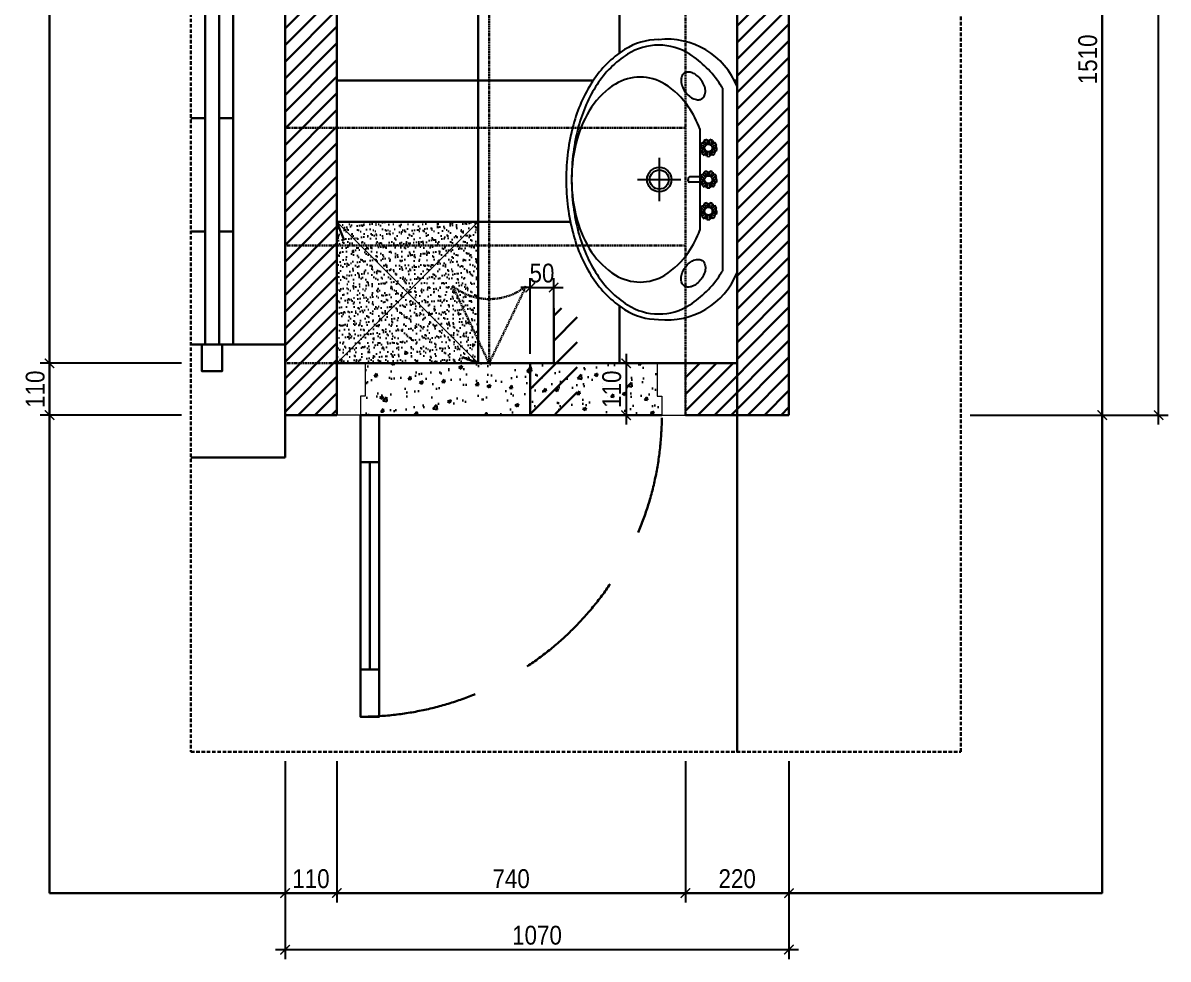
# Model space of a CAD drawing. Header units: millimetres. Extents: x -82962 to 19744, y -138000 to 4535.
# Drawn here: x -9465 to -7034, y -58790 to -56803 of the extents above; entities that cross this region are included whole.
import ezdxf

# ---------------------------------------------------------------- set-up
doc = ezdxf.new("R2010")
doc.units = ezdxf.units.MM
doc.header["$LTSCALE"] = 1000
doc.header["$MEASUREMENT"] = 0
doc.header["$PDMODE"] = 3
doc.linetypes.add('HIDDEN', pattern=[0.375, 0.25, -0.125])
doc.layers.get('0').update_dxf_attribs({"lineweight": 30})
doc.layers.get('DEFPOINTS').update_dxf_attribs({"color": 4, "lineweight": 30})
for name, color, linetype in [('DIM KT', 9, 'Continuous'), ('net-vatlieu', 250, 'Continuous'), ('WC', 8, 'Continuous')]:
    doc.layers.add(name, color=color, linetype=linetype)
for name, color, linetype, lineweight in [('I-SITE-BOUNDARY', 10, 'HIDDEN', 15), ('NOITHAT', 156, 'Continuous', 5), ('THAY', 4, 'Continuous', 30)]:
    doc.layers.add(name, color=color, linetype=linetype, lineweight=lineweight)
doc.styles.add('ARIAL', font='arial.ttf', dxfattribs={"width": 0.85})
doc.dimstyles.new('DIM 1-100', dxfattribs={"dimscale": 0, "dimtxt": 2, "dimasz": 1, "dimexe": 1, "dimexo": 1, "dimgap": 0.5, "dimtad": 1, "dimdec": 4, "dimrnd": 1, "dimdsep": 46, "dimtxsty": 'ARIAL', "dimblk1": 'ARCHTICK', "dimblk2": 'ARCHTICK', "dimsah": 1, "dimcen": 2, "dimdle": 1, "dimclrd": 9, "dimclre": 9, "dimclrt": 1, "dimadec": 0, "dimazin": 0, "dimtfac": 1, "dimtdec": 4, "dimtix": 1, "dimtmove": 2, "dimatfit": 3, "dimldrblk": 'DOT', "dimfxl": 1, "dimtvp": 1, "dimtolj": 1, "dimarcsym": 0})

# ---------------------------------------------------------------- blocks, each defined once
blk = doc.blocks.new('*U6')
blk.add_line((70, -100), (70, -540))
for points in [[(50, 0), (50, -640), (90, -640), (90, 0)], [(50, -100), (90, -100), (90, -540), (50, -540)]]:
    blk.add_lwpolyline(points, close=True)
at = {"linetype": 'HIDDEN'}
blk.add_arc((50, 0), 640, 270, 0, dxfattribs=at)
at = {"layer": 'I-SITE-BOUNDARY', "linetype": 'ByBlock'}
for points in [[(0, 110), (60, 110), (60, 40), (50, 40), (50, 0), (0, 0)], [(740, 110), (680, 110), (680, 40), (690, 40), (690, 0), (740, 0)]]:
    blk.add_lwpolyline(points, close=True, dxfattribs=at)
blk = doc.blocks.new('CR')
at = {"layer": 'WC'}
blk.add_line((-118, 218), (-118, 218), dxfattribs=at)
at = {"layer": 'WC', "color": 9}
for p, q in [((0, 197.4), (0, -197.4)), ((-104.1, 2.6), (-104.1, 0)), ((-104.1, -2.6), (-104.1, 0)), ((-79.1, 5.5), (-101.2, 5.5)), ((-79.1, -5.5), (-101.2, -5.5))]:
    blk.add_line(p, q, dxfattribs=at)
at = {"layer": 'WC', "color": 251}
for p, q in [((-31.4, 194.2), (-31.4, -194.2)), ((-79.1, 107.4), (-79.1, -107.4)), ((-62.1, 76.3), (-62.1, 76.3)), ((-165.4, 46), (-165.4, -46)), ((-211.4, 0), (-119.3, 0))]:
    blk.add_line(p, q, dxfattribs=at)
at = {"layer": 'WC', "color": 9}
for points in [[(-166.8, 296.9, 0.143178), (-239.1, 275.7, 0.107175), (-307.2, 208, 0.078334), (-347.8, 116.7, 0.065639), (-363.2, 0)], [(-363.2, 0, 0.065639), (-347.8, -116.7, 0.078334), (-307.2, -208, 0.107175), (-239.1, -275.7, 0.143178), (-166.8, -296.9)]]:
    blk.add_lwpolyline(points, format="xyb", dxfattribs=at)
at = {"layer": 'WC', "color": 251}
for points in [[(-31.4, 194.2, 0.007157), (-36.1, 201.7, 0.107175), (-100.7, 266, 0.143178), (-166.8, 285.3, 0.143178), (-232.8, 266, 0.107175), (-297.5, 201.7, 0.078334), (-336.6, 113.7, 0.065639), (-351.6, 0)], [(-79.1, 107.4, 0.056362), (-103.1, 153.9, 0.107106), (-153.7, 202.7, 0.13951), (-206, 217.6, 0.13951), (-258.4, 202.7, 0.107106), (-309, 153.9, 0.079984), (-339.8, 86.6, 0.067673), (-351.6, 0)], [(-69.1, 68.5, 0.287577), (-69.5, 69.6, 0.063305), (-73.7, 71.9, 0.023946), (-77.8, 73.2)], [(-74.7, 78.6, 0.023946), (-71.5, 75.7, 0.063305), (-67.4, 73.3, 0.287577), (-66.3, 73.4)], [(-66.3, 73.4, 0.287577), (-65.9, 74.5, 0.063305), (-67.7, 78.9, 0.023946), (-69.9, 82.6)], [(-64.1, 84.7, 0.023946), (-63.5, 80.4, 0.063305), (-61.9, 75.9, 0.287577), (-61, 75.3)], [(-61, 75.3, 0.287577), (-60, 75.9, 0.063305), (-58.5, 80.4, 0.023946), (-57.9, 84.7)], [(-52.1, 82.6, 0.023946), (-54.3, 78.9, 0.063305), (-56, 74.5, 0.287577), (-55.7, 73.4)], [(-55.7, 73.4, 0.287577), (-54.6, 73.3, 0.063305), (-50.5, 75.7, 0.023946), (-47.3, 78.6)], [(-44.2, 73.2, 0.023946), (-48.3, 71.9, 0.063305), (-52.5, 69.6, 0.287577), (-52.9, 68.5)], [(-78.9, 67.1, 0.023946), (-74.5, 67, 0.063305), (-69.8, 67.7, 0.287577), (-69.1, 68.5)], [(-68.1, 63, 0.287577), (-69.1, 63.5, 0.063305), (-73.8, 62.6, 0.023946), (-77.8, 61)], [(-74.7, 55.6, 0.023946), (-71.3, 58.3, 0.063305), (-68.1, 61.9, 0.287577), (-68.1, 63)], [(-63.8, 59.4, 0.287577), (-64.9, 59.2, 0.063305), (-67.9, 55.4, 0.023946), (-69.9, 51.6)], [(-64.1, 49.5, 0.023946), (-63.2, 53.7, 0.063305), (-63.1, 58.5, 0.287577), (-63.8, 59.4)], [(-58.2, 59.4, 0.287577), (-58.9, 58.5, 0.063305), (-58.7, 53.7, 0.023946), (-57.9, 49.5)], [(-52, 51.6, 0.023946), (-54.1, 55.4, 0.063305), (-57.1, 59.2, 0.287577), (-58.2, 59.4)], [(-53.9, 63, 0.287577), (-53.8, 61.9, 0.063305), (-50.7, 58.3, 0.023946), (-47.3, 55.6)], [(-44.2, 61, 0.023946), (-48.2, 62.6, 0.063305), (-52.9, 63.5, 0.287577), (-53.9, 63)], [(-52.9, 68.5, 0.287577), (-52.1, 67.7, 0.063305), (-47.4, 67, 0.023946), (-43.1, 67.1)], [(-351.6, 0, 0.065639), (-336.6, -113.7, 0.078334), (-297.5, -201.7, 0.107175), (-232.8, -266, 0.143178), (-166.8, -285.3, 0.143178), (-100.7, -266, 0.107175), (-36.1, -201.7, 0.007157), (-31.4, -194.2)], [(-351.6, 0, 0.067673), (-339.8, -86.6, 0.079984), (-309, -153.9, 0.107106), (-258.4, -202.7, 0.13951), (-206, -217.6, 0.13951), (-153.7, -202.7, 0.107106), (-103.1, -153.9, 0.056362), (-79.1, -107.4)], [(-78.9, 0, 0.023946), (-74.5, -0.1, 0.063305), (-69.8, 0.6, 0.287577), (-69.1, 1.4)], [(-69.1, 1.4, 0.287577), (-69.5, 2.5, 0.063305), (-73.7, 4.8, 0.023946), (-77.8, 6.1)], [(-74.7, 11.5, 0.023946), (-71.5, 8.6, 0.063305), (-67.4, 6.1, 0.287577), (-66.3, 6.3)], [(-66.3, 6.3, 0.287577), (-65.9, 7.4, 0.063305), (-67.7, 11.8, 0.023946), (-69.9, 15.5)], [(-64.1, 17.6, 0.023946), (-63.5, 13.3, 0.063305), (-61.9, 8.8, 0.287577), (-61, 8.2)], [(-61, 8.2, 0.287577), (-60, 8.8, 0.063305), (-58.5, 13.3, 0.023946), (-57.9, 17.6)], [(-52.1, 15.5, 0.023946), (-54.3, 11.8, 0.063305), (-56, 7.4, 0.287577), (-55.7, 6.3)], [(-55.7, 6.3, 0.287577), (-54.6, 6.1, 0.063305), (-50.5, 8.6, 0.023946), (-47.3, 11.5)], [(-44.2, 6.1, 0.023946), (-48.3, 4.8, 0.063305), (-52.5, 2.5, 0.287577), (-52.9, 1.4)], [(-52.9, 1.4, 0.287577), (-52.1, 0.6, 0.063305), (-47.4, -0.1, 0.023946), (-43.1, 0)], [(-68.1, -4.1, 0.287577), (-69.1, -3.6, 0.063305), (-73.8, -4.5, 0.023946), (-77.8, -6.1)], [(-74.7, -11.5, 0.023946), (-71.3, -8.8, 0.063305), (-68.1, -5.2, 0.287577), (-68.1, -4.1)], [(-63.8, -7.7, 0.287577), (-64.9, -8, 0.063305), (-67.9, -11.7, 0.023946), (-69.9, -15.5)], [(-64.1, -17.6, 0.023946), (-63.2, -13.4, 0.063305), (-63.1, -8.6, 0.287577), (-63.8, -7.7)], [(-58.2, -7.7, 0.287577), (-58.9, -8.6, 0.063305), (-58.7, -13.4, 0.023946), (-57.9, -17.6)], [(-52, -15.5, 0.023946), (-54.1, -11.7, 0.063305), (-57.1, -8, 0.287577), (-58.2, -7.7)], [(-53.9, -4.1, 0.287577), (-53.8, -5.2, 0.063305), (-50.7, -8.8, 0.023946), (-47.3, -11.5)], [(-44.2, -6.1, 0.023946), (-48.2, -4.5, 0.063305), (-52.9, -3.6, 0.287577), (-53.9, -4.1)], [(-78.9, -67.1, 0.023946), (-74.5, -67.2, 0.063305), (-69.8, -66.5, 0.287577), (-69.1, -65.7)], [(-69.1, -65.7, 0.287577), (-69.5, -64.6, 0.063305), (-73.7, -62.4, 0.023946), (-77.8, -61)], [(-68.1, -71.2, 0.287577), (-69.1, -70.7, 0.063305), (-73.8, -71.6, 0.023946), (-77.8, -73.2)], [(-74.7, -55.6, 0.023946), (-71.5, -58.5, 0.063305), (-67.4, -61, 0.287577), (-66.3, -60.8)], [(-74.7, -78.6, 0.023946), (-71.3, -75.9, 0.063305), (-68.1, -72.4, 0.287577), (-68.1, -71.2)], [(-66.3, -60.8, 0.287577), (-65.9, -59.7, 0.063305), (-67.7, -55.3, 0.023946), (-69.9, -51.6)], [(-64.1, -49.5, 0.023946), (-63.5, -53.8, 0.063305), (-61.9, -58.3, 0.287577), (-61, -58.9)], [(-61, -58.9, 0.287577), (-60, -58.3, 0.063305), (-58.5, -53.8, 0.023946), (-57.9, -49.5)], [(-52.1, -51.6, 0.023946), (-54.3, -55.3, 0.063305), (-56, -59.7, 0.287577), (-55.7, -60.8)], [(-55.7, -60.8, 0.287577), (-54.6, -61, 0.063305), (-50.5, -58.5, 0.023946), (-47.3, -55.6)], [(-53.9, -71.2, 0.287577), (-53.8, -72.4, 0.063305), (-50.7, -75.9, 0.023946), (-47.3, -78.6)], [(-44.2, -73.2, 0.023946), (-48.2, -71.6, 0.063305), (-52.9, -70.7, 0.287577), (-53.9, -71.2)], [(-44.2, -61, 0.023946), (-48.3, -62.4, 0.063305), (-52.5, -64.6, 0.287577), (-52.9, -65.7)], [(-52.9, -65.7, 0.287577), (-52.1, -66.5, 0.063305), (-47.4, -67.2, 0.023946), (-43.1, -67.1)], [(-63.8, -74.8, 0.287577), (-64.9, -75.1, 0.063305), (-67.9, -78.8, 0.023946), (-69.9, -82.6)], [(-64.1, -84.7, 0.023946), (-63.2, -80.5, 0.063305), (-63.1, -75.7, 0.287577), (-63.8, -74.8)], [(-58.2, -74.8, 0.287577), (-58.9, -75.7, 0.063305), (-58.7, -80.5, 0.023946), (-57.9, -84.7)], [(-52, -82.6, 0.023946), (-54.1, -78.8, 0.063305), (-57.1, -75.1, 0.287577), (-58.2, -74.8)]]:
    blk.add_lwpolyline(points, format="xyb", dxfattribs=at)
at = {"layer": 'WC', "color": 9}
for points in [[(-112.8, 225.5, 0.144576), (-117.6, 219.3, 0.107176), (-119.2, 208.9, 0.07771), (-116.8, 198.1, 0.064887), (-110.5, 186.4, 0.064887), (-101.3, 176.7, 0.07771), (-91.7, 171.1, 0.107176), (-81.4, 169.4, 0.144576), (-74, 172.1, 0.144576), (-69.2, 178.3, 0.107176), (-67.5, 188.7, 0.07771), (-69.9, 199.5, 0.064887), (-76.2, 211.2, 0.064887), (-85.4, 220.9, 0.07771), (-95, 226.5, 0.107176), (-105.3, 228.2, 0.144576)], [(-112.8, -225.5, -0.144576), (-117.6, -219.3, -0.107176), (-119.2, -208.9, -0.07771), (-116.8, -198.1, -0.064887), (-110.5, -186.4, -0.064887), (-101.3, -176.7, -0.07771), (-91.7, -171.1, -0.107176), (-81.4, -169.4, -0.144576), (-74, -172.1, -0.144576), (-69.2, -178.3, -0.107176), (-67.5, -188.7, -0.07771), (-69.9, -199.5, -0.064887), (-76.2, -211.2, -0.064887), (-85.4, -220.9, -0.07771), (-95, -226.5, -0.107176), (-105.3, -228.2, -0.144576)]]:
    blk.add_lwpolyline(points, format="xyb", close=True, dxfattribs=at)
at = {"layer": 'WC'}
for centre in [(-61, 67.1), (-61, 0), (-61, -67.1)]:
    blk.add_circle(centre, 8.22, dxfattribs=at)
at = {"layer": 'WC', "color": 251}
blk.add_circle((-165.4, 0), 26, dxfattribs=at)
at = {"layer": 'WC', "color": 9}
blk.add_circle((-165.4, 0), 20.3, dxfattribs=at)
for centre, radius, start, end in [((-149, 137), 160.8, 22.0633, 96.3348), ((-101.2, 2.6), 2.89, 90, 180), ((-101.2, -2.6), 2.89, 180, 270), ((-149, -137), 160.8, 263.6652, 337.9367)]:
    blk.add_arc(centre, radius, start, end, dxfattribs=at)
at = {"layer": 'WC', "color": 251}
for centre, radius, start, end in [((-79.9, 70.4), 3.5, 286.9937, 53.0063), ((-61, 67.1), 17.9, 140.0496, 159.9504), ((-73.3, 81.8), 3.5, 246.9937, 13.0063), ((-61, 67.1), 17.9, 100.0496, 119.9504), ((-61, 86.3), 3.5, 206.9937, 333.0063), ((-61, 67.1), 17.9, 60.0496, 79.9504), ((-48.6, 81.8), 3.5, 166.9937, 293.0063), ((-61, 67.1), 17.9, 20.0496, 39.9504), ((-42.1, 70.4), 3.5, 126.9937, 253.0063), ((-61, 67.1), 17.9, 180.0496, 199.9504), ((-77.6, 57.5), 3.5, 326.9937, 93.0063), ((-61, 67.1), 17.9, 220.0496, 239.9504), ((-67.6, 49.1), 3.5, 6.9937, 133.0063), ((-61, 67.1), 17.9, 260.0496, 279.9504), ((-54.4, 49.1), 3.5, 46.9937, 173.0063), ((-61, 67.1), 17.9, 300.0496, 319.9504), ((-44.4, 57.5), 3.5, 86.9937, 213.0063), ((-61, 67.1), 17.9, 340.0496, 359.9504), ((-79.9, 3.3), 3.5, 286.9937, 53.0063), ((-61, 0), 17.9, 140.0496, 159.9504), ((-73.3, 14.7), 3.5, 246.9937, 13.0063), ((-61, 0), 17.9, 100.0496, 119.9504), ((-61, 19.2), 3.5, 206.9937, 333.0063), ((-61, 0), 17.9, 60.0496, 79.9504), ((-48.6, 14.7), 3.5, 166.9937, 293.0063), ((-61, 0), 17.9, 20.0496, 39.9504), ((-42.1, 3.3), 3.5, 126.9937, 253.0063), ((-61, 0), 17.9, 180.0496, 199.9504), ((-77.6, -9.6), 3.5, 326.9937, 93.0063), ((-61, 0), 17.9, 220.0496, 239.9504), ((-67.6, -18), 3.5, 6.9937, 133.0063), ((-61, 0), 17.9, 260.0496, 279.9504), ((-54.4, -18), 3.5, 46.9937, 173.0063), ((-61, 0), 17.9, 300.0496, 319.9504), ((-44.4, -9.6), 3.5, 86.9937, 213.0063), ((-61, 0), 17.9, 340.0496, 359.9504), ((-79.9, -63.8), 3.5, 286.9937, 53.0063), ((-61, -67.1), 17.9, 180.0496, 199.9504), ((-61, -67.1), 17.9, 140.0496, 159.9504), ((-73.3, -52.4), 3.5, 246.9937, 13.0063), ((-61, -67.1), 17.9, 100.0496, 119.9504), ((-61, -47.9), 3.5, 206.9937, 333.0063), ((-61, -67.1), 17.9, 60.0496, 79.9504), ((-48.6, -52.4), 3.5, 166.9937, 293.0063), ((-61, -67.1), 17.9, 20.0496, 39.9504), ((-42.1, -63.8), 3.5, 126.9937, 253.0063), ((-61, -67.1), 17.9, 340.0496, 359.9504), ((-77.6, -76.7), 3.5, 326.9937, 93.0063), ((-61, -67.1), 17.9, 220.0496, 239.9504), ((-67.6, -85.2), 3.5, 6.9937, 133.0063), ((-61, -67.1), 17.9, 260.0496, 279.9504), ((-54.4, -85.2), 3.5, 46.9937, 173.0063), ((-61, -67.1), 17.9, 300.0496, 319.9504), ((-44.4, -76.7), 3.5, 86.9937, 213.0063)]:
    blk.add_arc(centre, radius, start, end, dxfattribs=at)
blk = doc.blocks.new('RUAP')
at = {"layer": 'WC', "xscale": -1, "rotation": 180.0000000000014}
blk.add_blockref('CR', (0, 0), dxfattribs=at)
blk = doc.blocks.new('_ARCHTICK')
at = {"color": 0, "linetype": 'ByBlock', "const_width": 0.15}
blk.add_lwpolyline([(-0.5, -0.5), (0.5, 0.5)], dxfattribs=at)
blk = doc.blocks.new('*D447')
at = {"layer": 'DEFPOINTS', "color": 0, "ltscale": 0.2, "transparency": 16777216}
for p in [(-7473.8, -56125.8), (-7473.8, -57635.8), (-7173.8, -57635.8)]:
    blk.add_point(p, dxfattribs=at)
at = {"layer": 'THAY', "color": 9, "lineweight": -2, "ltscale": 0.2, "transparency": 16777216}
for p, q in [((-7173.8, -56105.8), (-7173.8, -57655.8)), ((-7453.8, -56125.8), (-7153.8, -56125.8)), ((-7453.8, -57635.8), (-7153.8, -57635.8))]:
    blk.add_line(p, q, dxfattribs=at)
at = {"layer": 'THAY', "color": 9, "lineweight": -2, "ltscale": 0.2, "transparency": 16777216, "xscale": 20, "yscale": 20, "zscale": 20}
for p, rotation in [((-7173.8, -56125.8), 90), ((-7173.8, -57635.8), 270)]:
    blk.add_blockref('_ARCHTICK', p, dxfattribs=dict(at, rotation=rotation))
at = {"layer": 'THAY', "color": 1, "ltscale": 0.2, "transparency": 16777216, "insert": (-7204.2, -56880.8), "char_height": 40, "attachment_point": 5, "rotation": 90, "style": 'ARIAL'}
blk.add_mtext('\\A1;1510', dxfattribs=at)
blk = doc.blocks.new('_DOT')
at = {"color": 0, "linetype": 'ByBlock', "ltscale": 10}
blk.add_line((-0.5, 0), (-1, 0), dxfattribs=at)
at = {"color": 0, "linetype": 'ByBlock', "ltscale": 10, "const_width": 0.5}
blk.add_lwpolyline([(-0.25, 0, 1), (0.25, 0, 1)], format="xyb", close=True, dxfattribs=at)
blk = doc.blocks.new('*D448')
at = {"layer": 'DEFPOINTS', "color": 0, "ltscale": 0.2, "transparency": 16777216}
for p in [(-7473.8, -55675.8), (-7053.8, -55675.8), (-7473.8, -57635.8)]:
    blk.add_point(p, dxfattribs=at)
at = {"layer": 'THAY', "color": 9, "lineweight": -2, "ltscale": 0.2, "transparency": 16777216}
for p, q in [((-7053.8, -57655.8), (-7053.8, -55655.8)), ((-7453.8, -55675.8), (-7033.8, -55675.8)), ((-7453.8, -57635.8), (-7033.8, -57635.8))]:
    blk.add_line(p, q, dxfattribs=at)
at = {"layer": 'THAY', "color": 9, "lineweight": -2, "ltscale": 0.2, "transparency": 16777216, "xscale": 20, "yscale": 20, "zscale": 20}
for p, rotation in [((-7053.8, -55675.8), 90), ((-7053.8, -57635.8), 270)]:
    blk.add_blockref('_ARCHTICK', p, dxfattribs=dict(at, rotation=rotation))
at = {"layer": 'THAY', "color": 1, "ltscale": 0.2, "transparency": 16777216, "insert": (-7084.2, -56655.8), "char_height": 40, "attachment_point": 5, "rotation": 90, "style": 'ARIAL'}
blk.add_mtext('\\A1;1960', dxfattribs=at)
blk = doc.blocks.new('*D450')
at = {"layer": 'DEFPOINTS', "color": 0, "ltscale": 0.2, "transparency": 16777216}
for p in [(-9108.8, -55675.8), (-9408.8, -57525.8), (-9108.8, -57525.8)]:
    blk.add_point(p, dxfattribs=at)
at = {"layer": 'THAY', "color": 9, "lineweight": -2, "ltscale": 0.2, "transparency": 16777216}
for p, q in [((-9408.8, -55655.8), (-9408.8, -57545.8)), ((-9128.8, -55675.8), (-9428.8, -55675.8)), ((-9128.8, -57525.8), (-9428.8, -57525.8))]:
    blk.add_line(p, q, dxfattribs=at)
at = {"layer": 'THAY', "color": 9, "lineweight": -2, "ltscale": 0.2, "transparency": 16777216, "xscale": 20, "yscale": 20, "zscale": 20}
for p, rotation in [((-9408.8, -55675.8), 90), ((-9408.8, -57525.8), 270)]:
    blk.add_blockref('_ARCHTICK', p, dxfattribs=dict(at, rotation=rotation))
at = {"layer": 'THAY', "color": 1, "ltscale": 0.2, "transparency": 16777216, "insert": (-9439.2, -56600.8), "char_height": 40, "attachment_point": 5, "rotation": 90, "style": 'ARIAL'}
blk.add_mtext('\\A1;1850', dxfattribs=at)
blk = doc.blocks.new('*D451')
at = {"layer": 'DEFPOINTS', "color": 0, "ltscale": 0.2, "transparency": 16777216}
for p in [(-9108.8, -57525.8), (-9408.8, -57635.8), (-9108.8, -57635.8)]:
    blk.add_point(p, dxfattribs=at)
at = {"layer": 'THAY', "color": 9, "lineweight": -2, "ltscale": 0.2, "transparency": 16777216}
for p, q in [((-9408.8, -57505.8), (-9408.8, -57655.8)), ((-9128.8, -57525.8), (-9428.8, -57525.8)), ((-9128.8, -57635.8), (-9428.8, -57635.8))]:
    blk.add_line(p, q, dxfattribs=at)
at = {"layer": 'THAY', "color": 9, "lineweight": -2, "ltscale": 0.2, "transparency": 16777216, "xscale": 20, "yscale": 20, "zscale": 20}
for p, rotation in [((-9408.8, -57525.8), 90), ((-9408.8, -57635.8), 270)]:
    blk.add_blockref('_ARCHTICK', p, dxfattribs=dict(at, rotation=rotation))
at = {"layer": 'THAY', "color": 1, "ltscale": 0.2, "transparency": 16777216, "insert": (-9439.2, -57580.8), "char_height": 40, "attachment_point": 5, "rotation": 90, "style": 'ARIAL'}
blk.add_mtext('\\A1;110', dxfattribs=at)
blk = doc.blocks.new('*D454')
at = {"layer": 'DEFPOINTS', "color": 0, "ltscale": 0.2, "transparency": 16777216}
for p in [(-8908.8, -58350.1), (-8798.8, -58350.1), (-8798.8, -58650.1)]:
    blk.add_point(p, dxfattribs=at)
at = {"layer": 'THAY', "color": 9, "lineweight": -2, "ltscale": 0.2, "transparency": 16777216}
for p, q in [((-8908.8, -58370.1), (-8908.8, -58670.1)), ((-8798.8, -58370.1), (-8798.8, -58670.1)), ((-8928.8, -58650.1), (-8778.8, -58650.1))]:
    blk.add_line(p, q, dxfattribs=at)
at = {"layer": 'THAY', "color": 9, "lineweight": -2, "ltscale": 0.2, "transparency": 16777216, "xscale": 20, "yscale": 20, "zscale": 20, "rotation": 180}
blk.add_blockref('_ARCHTICK', (-8908.8, -58650.1), dxfattribs=at)
at = {"layer": 'THAY', "color": 9, "lineweight": -2, "ltscale": 0.2, "transparency": 16777216, "xscale": 20, "yscale": 20, "zscale": 20}
blk.add_blockref('_ARCHTICK', (-8798.8, -58650.1), dxfattribs=at)
at = {"layer": 'THAY', "color": 1, "ltscale": 0.2, "transparency": 16777216, "insert": (-8853.8, -58619.7), "char_height": 40, "attachment_point": 5, "style": 'ARIAL'}
blk.add_mtext('\\A1;110', dxfattribs=at)
blk = doc.blocks.new('*D455')
at = {"layer": 'DEFPOINTS', "color": 0, "ltscale": 0.2, "transparency": 16777216}
for p in [(-8798.8, -58350.1), (-8058.8, -58350.1), (-8058.8, -58650.1)]:
    blk.add_point(p, dxfattribs=at)
at = {"layer": 'THAY', "color": 9, "lineweight": -2, "ltscale": 0.2, "transparency": 16777216}
for p, q in [((-8798.8, -58370.1), (-8798.8, -58670.1)), ((-8058.8, -58370.1), (-8058.8, -58670.1)), ((-8818.8, -58650.1), (-8038.8, -58650.1))]:
    blk.add_line(p, q, dxfattribs=at)
at = {"layer": 'THAY', "color": 9, "lineweight": -2, "ltscale": 0.2, "transparency": 16777216, "xscale": 20.00000000000004, "yscale": 20.00000000000004, "zscale": 20.00000000000004, "rotation": 180}
blk.add_blockref('_ARCHTICK', (-8798.8, -58650.1), dxfattribs=at)
at = {"layer": 'THAY', "color": 9, "lineweight": -2, "ltscale": 0.2, "transparency": 16777216, "xscale": 20.00000000000004, "yscale": 20.00000000000004, "zscale": 20.00000000000004}
blk.add_blockref('_ARCHTICK', (-8058.8, -58650.1), dxfattribs=at)
at = {"layer": 'THAY', "color": 1, "ltscale": 0.2, "transparency": 16777216, "insert": (-8428.8, -58619.7), "char_height": 40, "attachment_point": 5, "style": 'ARIAL'}
blk.add_mtext('\\A1;740', dxfattribs=at)
blk = doc.blocks.new('*D456')
at = {"layer": 'DEFPOINTS', "color": 0, "ltscale": 0.2, "transparency": 16777216}
for p in [(-8058.8, -58350.1), (-7838.8, -58350.1), (-7838.8, -58650.1)]:
    blk.add_point(p, dxfattribs=at)
at = {"layer": 'THAY', "color": 9, "lineweight": -2, "ltscale": 0.2, "transparency": 16777216}
for p, q in [((-8058.8, -58370.1), (-8058.8, -58670.1)), ((-7838.8, -58370.1), (-7838.8, -58670.1)), ((-8078.8, -58650.1), (-7818.8, -58650.1))]:
    blk.add_line(p, q, dxfattribs=at)
at = {"layer": 'THAY', "color": 9, "lineweight": -2, "ltscale": 0.2, "transparency": 16777216, "xscale": 20.00000000000004, "yscale": 20.00000000000004, "zscale": 20.00000000000004, "rotation": 180}
blk.add_blockref('_ARCHTICK', (-8058.8, -58650.1), dxfattribs=at)
at = {"layer": 'THAY', "color": 9, "lineweight": -2, "ltscale": 0.2, "transparency": 16777216, "xscale": 20.00000000000004, "yscale": 20.00000000000004, "zscale": 20.00000000000004}
blk.add_blockref('_ARCHTICK', (-7838.8, -58650.1), dxfattribs=at)
at = {"layer": 'THAY', "color": 1, "ltscale": 0.2, "transparency": 16777216, "insert": (-7948.8, -58619.7), "char_height": 40, "attachment_point": 5, "style": 'ARIAL'}
blk.add_mtext('\\A1;220', dxfattribs=at)
blk = doc.blocks.new('*D457')
at = {"layer": 'DEFPOINTS', "color": 0, "ltscale": 0.2, "transparency": 16777216}
for p in [(-8908.8, -58350.1), (-7838.8, -58350.1), (-7838.8, -58770.1)]:
    blk.add_point(p, dxfattribs=at)
at = {"layer": 'THAY', "color": 9, "lineweight": -2, "ltscale": 0.2, "transparency": 16777216}
for p, q in [((-8908.8, -58370.1), (-8908.8, -58790.1)), ((-7838.8, -58370.1), (-7838.8, -58790.1)), ((-8928.8, -58770.1), (-7818.8, -58770.1))]:
    blk.add_line(p, q, dxfattribs=at)
at = {"layer": 'THAY', "color": 9, "lineweight": -2, "ltscale": 0.2, "transparency": 16777216, "xscale": 20.00000000000004, "yscale": 20.00000000000004, "zscale": 20.00000000000004, "rotation": 180}
blk.add_blockref('_ARCHTICK', (-8908.8, -58770.1), dxfattribs=at)
at = {"layer": 'THAY', "color": 9, "lineweight": -2, "ltscale": 0.2, "transparency": 16777216, "xscale": 20.00000000000004, "yscale": 20.00000000000004, "zscale": 20.00000000000004}
blk.add_blockref('_ARCHTICK', (-7838.8, -58770.1), dxfattribs=at)
at = {"layer": 'THAY', "color": 1, "ltscale": 0.2, "transparency": 16777216, "insert": (-8373.8, -58739.7), "char_height": 40, "attachment_point": 5, "style": 'ARIAL'}
blk.add_mtext('\\A1;1070', dxfattribs=at)
blk = doc.blocks.new('*D458')
at = {"layer": 'DEFPOINTS', "color": 0, "ltscale": 0.2, "transparency": 16777216}
for p in [(-8338.3, -57365), (-8388.3, -57525.8), (-8338.3, -57525.8)]:
    blk.add_point(p, dxfattribs=at)
at = {"layer": 'THAY', "color": 9, "lineweight": -2, "ltscale": 0.2, "transparency": 16777216}
for p, q in [((-8388.3, -57505.8), (-8388.3, -57345)), ((-8338.3, -57505.8), (-8338.3, -57345)), ((-8388.3, -57365), (-8408.3, -57365)), ((-8388.3, -57365), (-8338.3, -57365)), ((-8338.3, -57365), (-8318.3, -57365))]:
    blk.add_line(p, q, dxfattribs=at)
at = {"layer": 'THAY', "color": 9, "lineweight": -2, "ltscale": 0.2, "transparency": 16777216, "xscale": 20, "yscale": 20, "zscale": 20}
blk.add_blockref('_ARCHTICK', (-8388.3, -57365), dxfattribs=at)
at = {"layer": 'THAY', "color": 9, "lineweight": -2, "ltscale": 0.2, "transparency": 16777216, "xscale": 20, "yscale": 20, "zscale": 20, "rotation": 180}
blk.add_blockref('_ARCHTICK', (-8338.3, -57365), dxfattribs=at)
at = {"layer": 'THAY', "color": 1, "ltscale": 0.2, "transparency": 16777216, "insert": (-8363.3, -57334.6), "char_height": 40, "attachment_point": 5, "style": 'ARIAL'}
blk.add_mtext('\\A1;50', dxfattribs=at)
blk = doc.blocks.new('dv')
at = {"layer": 'net-vatlieu', "ltscale": 0.2}
h = blk.add_hatch(dxfattribs=at)
h.set_pattern_fill('AR-SAND', color=256, scale=10, style=0, double=1)
h.set_pattern_definition([(37.5, (0, 0), (-0.6299336, 19.2682377), [0, -15.2, 0, -17, 0, -16.25]), (7.5, (0, 0), (17.697767, 28.221461), [0, -8.2, 0, -13.7, 0, -5.25]), (327.5, (-12.3, 0), (31.1414186, 0.0565905), [0, -5, 0, -18, 0, -23.5]), (317.5, (-12.3, 0), (30.061266, 8.776756), [0, -2.5, 0, -11.8, 0, -13.5])])
h.paths.add_polyline_path([(-8693.2, -58081.8), (-8393.2, -58081.8), (-8393.2, -57781.8), (-8693.2, -57781.8)])
at = {"layer": 'DIM KT', "ltscale": 0.2, "const_width": 5}
for points in [[(-8693.2, -57781.8), (-8693.2, -58081.8)], [(-8693.2, -57781.8), (-8677.6, -57821.1)], [(-8426.9, -58068.5), (-8393.2, -58081.8)], [(-8393.2, -58081.8), (-8693.2, -58081.8)]]:
    blk.add_lwpolyline(points, dxfattribs=at)
at = {"layer": 'NOITHAT', "ltscale": 0.2}
blk.add_lwpolyline([(-8693.2, -58081.8), (-8393.2, -58081.8), (-8393.2, -57781.8), (-8693.2, -57781.8)], close=True, dxfattribs=at)
for points in [[(-8693.2, -58081.8), (-8393.2, -57781.8)], [(-8693.2, -57781.8), (-8393.2, -58081.8)]]:
    blk.add_lwpolyline(points, dxfattribs=at)
blk = doc.blocks.new('*D480')
at = {"layer": 'DEFPOINTS', "color": 0, "ltscale": 0.2, "transparency": 16777216}
for p in [(-8245.6, -57525.8), (-8245.6, -57635.8), (-8184.6, -57635.8)]:
    blk.add_point(p, dxfattribs=at)
at = {"layer": 'THAY', "color": 9, "lineweight": -2, "ltscale": 0.2, "transparency": 16777216}
for p, q in [((-8184.6, -57505.8), (-8184.6, -57655.8)), ((-8225.6, -57525.8), (-8164.6, -57525.8)), ((-8225.6, -57635.8), (-8164.6, -57635.8))]:
    blk.add_line(p, q, dxfattribs=at)
at = {"layer": 'THAY', "color": 9, "lineweight": -2, "ltscale": 0.2, "transparency": 16777216, "xscale": 20.00000000000004, "yscale": 20.00000000000004, "zscale": 20.00000000000004}
for p, rotation in [((-8184.6, -57525.8), 90), ((-8184.6, -57635.8), 270)]:
    blk.add_blockref('_ARCHTICK', p, dxfattribs=dict(at, rotation=rotation))
at = {"layer": 'THAY', "color": 1, "ltscale": 0.2, "transparency": 16777216, "insert": (-8215, -57580.8), "char_height": 40, "attachment_point": 5, "rotation": 90, "style": 'ARIAL'}
blk.add_mtext('\\A1;110', dxfattribs=at)

msp = doc.modelspace()

# ---------------------------------------------------------------- hatches: boundary and pattern name
at = {"layer": 'THAY', "ltscale": 0.2}
h = msp.add_hatch(dxfattribs=at)
h.set_pattern_fill('ANSI31', color=256, scale=200, style=0, double=1)
h.paths.add_polyline_path([(-7473.77652, -55565.81214), (-7838.77652, -55565.81214), (-7838.77652, -55675.81214), (-7728.77652, -55675.81214), (-7673.77652, -55675.81214), (-7473.77652, -55675.81214)])
h.paths.add_polyline_path([(-7673.77652, -55675.81214), (-7728.77652, -55675.81214), (-7728.77652, -56070.81214), (-7838.77652, -56070.81214), (-7838.77652, -55785.81214), (-7948.77652, -55785.81214), (-7948.77652, -57635.81214), (-7838.77652, -57635.81214), (-7838.77652, -56125.81214), (-7673.77652, -56125.81214)])
h.paths.add_polyline_path([(-7948.77652, -57525.81214), (-8058.77652, -57525.81214), (-8058.77652, -57635.81214), (-7948.77652, -57635.81214)])
h.paths.add_polyline_path([(-8798.77652, -55675.81214), (-8908.77652, -55675.81214), (-8908.77652, -57635.81214), (-8798.77652, -57635.81214)])
h = msp.add_hatch(dxfattribs=at)
h.set_pattern_fill('_USER', color=256, scale=300, style=0, double=1, pattern_type=0)
h.set_pattern_definition([(0, (-8798.78, -57525.8), (0, 300), []), (90, (-8798.78, -57525.8), (-300, 2e-14), [])])
h.paths.add_polyline_path([(-7948.77652, -55785.81214), (-8058.77652, -55785.81214), (-8058.77652, -55675.81214), (-8215.64215, -55675.81214, -0.4211354459), (-8145.66161, -55747.46223, -0.0947020675), (-8173.42671, -55876.2015, -0.368145052), (-8203.04445, -55901.42767, 0.021504955), (-8289.91233, -55885.73916), (-8251.76331, -56054.77744, -0.0720848625), (-8237.57732, -56152.66404, -0.07487463), (-8252.87011, -56254.2142, -0.0853843489), (-8293.66637, -56334.66736, -0.106182375), (-8358.90758, -56391.83902, -0.1276873859), (-8429.07732, -56410.0556, -0.1276873859), (-8499.24705, -56391.83902, -0.106182375), (-8564.48826, -56334.66736, -0.0853843489), (-8605.28452, -56254.2142, -0.07487463), (-8620.57732, -56152.66404, -0.0720848625), (-8606.39132, -56054.77744), (-8568.25553, -55885.82328, 0.0213537746), (-8654.50858, -55901.42767, -0.368145052), (-8684.12632, -55876.2015, -0.0947019797), (-8711.89142, -55747.46235, -0.4211359589), (-8641.91088, -55675.81214), (-8798.77652, -55675.81214), (-8798.77652, -57525.81214), (-8738.77652, -57525.81214), (-8118.77652, -57525.81214), (-8058.77652, -57525.81214), (-7948.77652, -57525.81214), (-7948.77652, -57333.25388, -0.3359133755), (-8115.55065, -57432.67488, -0.143177867), (-8187.84579, -57411.53948, -0.1071751254), (-8255.96035, -57343.83477, -0.0783343642), (-8296.5653, -57252.54912, -0.0656394596), (-8311.95672, -57135.81214, -0.0656394596), (-8296.5653, -57019.07517, -0.0783343642), (-8255.96035, -56927.78952, -0.1071751254), (-8187.84579, -56860.08481, -0.143177867), (-8115.55065, -56838.94941, -0.3359133755), (-7948.77652, -56938.37041)])
h = msp.add_hatch(dxfattribs=at)
h.set_pattern_fill('ANSI31', color=256, scale=300, style=0)
h.set_pattern_definition([(45, (-8388.31, -57633.9), (-26.5165, 26.5165), [])])
h.paths.add_polyline_path([(-8288.30873, -57408.42545), (-8338.30873, -57408.42545), (-8338.30873, -57525.81214), (-8288.30873, -57525.81214)])
h.paths.add_polyline_path([(-8288.30873, -57525.81214), (-8388.30873, -57525.81214), (-8388.30873, -57633.89979), (-8288.30873, -57633.89979)])
h = msp.add_hatch(dxfattribs=at)
h.set_pattern_fill('AR-CONC', color=256, scale=10, style=0, double=1)
h.set_pattern_definition([(50, (0, 0), (71.72602, -6.275213), [7.5, -82.5]), (355, (0, 0), (-13.87513, 75.21921), [6, -66]), (100.4514, (5.98, -0.52), (57.85094, 68.943954), [6.37402, -70.11421]), (46.1842, (0, 20), (106.7241, -16.5519), [11.25, -123.75]), (96.6356, (8.89, 18.62), (93.46627, 97.41179), [9.56103, -105.1713]), (351.1842, (0, 20), (93.4662, 97.41186), [9, -99]), (21, (10, 15), (59.690705, -40.26189), [7.5, -82.5]), (326, (10, 15), (24.33153, 72.515), [6, -66]), (71.4514, (14.974, 11.645), (84.02226, 32.25305), [6.37402, -70.11421]), (37.5, (0, 0), (1.215986, 33.289385), [0, -65.2, 0, -67, 0, -66.25]), (7.5, (0, 0), (26.306954, 39.441171), [0, -38.2, 0, -63.7, 0, -25.25]), (327.5, (-22.3, 0), (53.382244, -2.255487), [0, -25, 0, -78, 0, -103.5]), (317.5, (-32.3, 0), (58.318617, 10.0105), [0, -32.5, 0, -51.8, 0, -73.5])])
h.paths.add_polyline_path([(-8118.77652, -57525.81214), (-8416.77257, -57525.81214), (-8416.77257, -57635.81214), (-8108.77652, -57635.81214), (-8108.77652, -57595.81214), (-8118.77652, -57595.81214)])
h.paths.add_polyline_path([(-8416.77257, -57525.81214), (-8738.77652, -57525.81214), (-8738.77652, -57595.81214), (-8748.77652, -57595.81214), (-8748.77652, -57635.81214), (-8708.77652, -57635.81214), (-8416.77257, -57635.81214)])

# ---------------------------------------------------------------- linework, layer by layer
at = {"layer": 'THAY', "ltscale": 0.01}
msp.add_line((-7948.77652, -58350.14267), (-7948.77652, -55461.41641), dxfattribs=at)
at = {"layer": 'THAY', "linetype": 'Continuous'}
for p, q in [((-8908.77652, -55675.81214), (-8908.77652, -57635.81214)), ((-8798.77652, -55675.81214), (-8798.77652, -57635.81214)), ((-7948.77652, -57525.81214), (-7948.77652, -55785.81214)), ((-7838.77652, -57635.81214), (-7838.77652, -56125.81214)), ((-9078.77652, -56465.81214), (-9078.77652, -57485.81214)), ((-9048.77652, -56495.81214), (-9048.77652, -57485.81214)), ((-8058.77652, -57525.81214), (-7948.77652, -57525.81214)), ((-8908.77652, -57635.81214), (-8798.77652, -57635.81214)), ((-8058.77652, -57635.81214), (-7948.77652, -57635.81214)), ((-7948.77652, -57635.81214), (-7838.77652, -57635.81214))]:
    msp.add_line(p, q, dxfattribs=at)
at = {"layer": 'THAY', "linetype": 'HIDDEN', "ltscale": 0.01}
for p, q in [((-8058.77652, -57635.81214), (-8058.77652, -55675.81214)), ((-9018.77652, -56495.81214), (-9018.77652, -57485.81214)), ((-8058.77652, -57025.81214), (-8908.77652, -57025.81214)), ((-8058.77652, -57275.81214), (-8908.77652, -57275.81214)), ((-8475.61243, -57525.81214), (-8553.17366, -57361.44781)), ((-8475.61243, -57525.81214), (-8396.8407, -57362.0245)), ((-8058.77652, -57525.81214), (-8908.77652, -57525.81214))]:
    msp.add_line(p, q, dxfattribs=at)
at = {"layer": 'THAY'}
for p, q in [((-9018.77652, -56525.81214), (-9018.77652, -57485.81214)), ((-9108.77652, -57005.81214), (-9078.77652, -57005.81214)), ((-9048.77652, -57005.81214), (-9018.77652, -57005.81214)), ((-9108.77652, -57245.81214), (-9078.77652, -57245.81214)), ((-9048.77652, -57245.81214), (-9018.77652, -57245.81214)), ((-9108.77652, -57485.81214), (-8908.77652, -57485.81214)), ((-8908.77652, -57635.81214), (-8908.77652, -57725.81214)), ((-9108.77652, -57725.81214), (-8908.77652, -57725.81214))]:
    msp.add_line(p, q, dxfattribs=at)
at = {"layer": 'THAY', "ltscale": 0.2}
for p, q in [((-8743.77652, -57525.81214), (-8118.77652, -57525.81214)), ((-8708.77652, -57635.81214), (-8108.77652, -57635.81214))]:
    msp.add_line(p, q, dxfattribs=at)
msp.add_lwpolyline([(-9408.77652, -58650.14267), (-7173.77652, -58650.14267), (-7173.77652, -55065.81214), (-9408.77652, -55065.81214)], close=True, dxfattribs=at)
at = {"layer": 'THAY', "linetype": 'HIDDEN', "ltscale": 0.03}
msp.add_lwpolyline([(-9108.77652, -58350.14267), (-7473.77652, -58350.14267), (-7473.77652, -55365.81214), (-9108.77652, -55365.81214)], close=True, dxfattribs=at)
at = {"layer": 'THAY', "linetype": 'HIDDEN', "ltscale": 0.01}
msp.add_lwpolyline([(-9108.77652, -56070.81214), (-8475.61243, -56070.81214), (-8475.61243, -57525.81214)], dxfattribs=at)
at = {"layer": 'THAY', "linetype": 'Continuous'}
msp.add_lwpolyline([(-8388.30873, -57633.89979), (-8388.30873, -57525.81214), (-8338.30873, -57525.81214), (-8338.30873, -57408.42545)], dxfattribs=at)
msp.add_lwpolyline([(-9042.35842, -57485.81214), (-9085.19461, -57485.81214), (-9085.19461, -57542.74028), (-9042.35842, -57542.74028)], close=True, dxfattribs=at)
at = {"layer": 'THAY', "linetype": 'HIDDEN', "ltscale": 0.01}
msp.add_arc((-8474.65194, -57265.43346), 124.03393, 230.72327582, 308.85401709, dxfattribs=at)

# ---------------------------------------------------------------- block references
at = {"layer": 'THAY', "xscale": -1, "rotation": 180}
msp.add_blockref('RUAP', (-7948.77652, -57135.81214), dxfattribs=at)
at = {"layer": 'THAY'}
msp.add_blockref('dv', (-105.58706, 556.01031), dxfattribs=at)
at = {"layer": 'THAY', "ltscale": 100}
msp.add_blockref('*U6', (-8798.77652, -57635.81214), dxfattribs=at)

# ---------------------------------------------------------------- dimensions: what is measured, and where the dimension line sits
at = {"layer": 'THAY', "ltscale": 0.2}
for base, p1, p2, picture, middle in [((-9408.77652, -57525.81214), (-9108.77652, -55675.81214), (-9108.77652, -57525.81214), '*D450', (-9439.19944, -56600.81214)), ((-7053.77652, -55675.81214), (-7473.77652, -57635.81214), (-7473.77652, -55675.81214), '*D448', (-7084.19944, -56655.81214)), ((-7173.77652, -57635.81214), (-7473.77652, -56125.81214), (-7473.77652, -57635.81214), '*D447', (-7204.19944, -56880.81214)), ((-9408.77652, -57635.81214), (-9108.77652, -57525.81214), (-9108.77652, -57635.81214), '*D451', (-9439.19944, -57580.81214)), ((-8184.55255, -57635.81214), (-8245.58139, -57525.81214), (-8245.58139, -57635.81214), '*D480', (-8214.97547, -57580.81214))]:
    dim = msp.add_linear_dim(base=base, p1=p1, p2=p2, angle=90, dimstyle='DIM 1-100', override={"dimscale": 20}, dxfattribs=at)
    dim.commit()
    dim.dimension.update_dxf_attribs({"geometry": picture, "text_midpoint": middle})
for base, p1, p2, picture, middle in [((-8338.30873, -57365.04312), (-8388.30873, -57525.81214), (-8338.30873, -57525.81214), '*D458', (-8363.30873, -57334.6202)), ((-8798.77652, -58650.14267), (-8908.77652, -58350.14267), (-8798.77652, -58350.14267), '*D454', (-8853.77652, -58619.71975)), ((-7838.77652, -58770.14267), (-8908.77652, -58350.14267), (-7838.77652, -58350.14267), '*D457', (-8373.77652, -58739.71975)), ((-8058.77652, -58650.14267), (-8798.77652, -58350.14267), (-8058.77652, -58350.14267), '*D455', (-8428.77652, -58619.71975)), ((-7838.77652, -58650.14267), (-8058.77652, -58350.14267), (-7838.77652, -58350.14267), '*D456', (-7948.77652, -58619.71975))]:
    dim = msp.add_linear_dim(base=base, p1=p1, p2=p2, dimstyle='DIM 1-100', override={"dimscale": 20}, dxfattribs=at)
    dim.commit()
    dim.dimension.update_dxf_attribs({"geometry": picture, "text_midpoint": middle})

doc.saveas('drawing.dxf')
